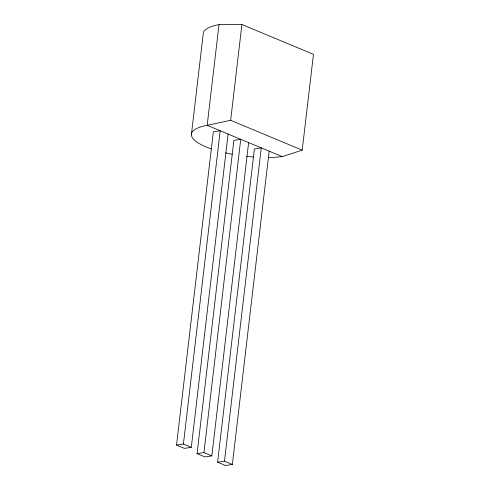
<?xml version="1.0" encoding="UTF-8"?>
<svg xmlns="http://www.w3.org/2000/svg" width="490" height="490" viewBox="0 0 490 490"><rect width="100%" height="100%" fill="white"/><g stroke="black" fill="none" stroke-linecap="round" stroke-linejoin="round"><path stroke-width="0.73" d="M191.418 134.395L203.246 33.7A55.836 15.668 6.7 0 1 219.006 24.623L241.907 24.5L313.459 54.341L302.207 150.142L282.191 156.604A55.836 15.668 6.7 0 1 268.244 157.486M219.006 24.623L207.178 125.318A55.836 15.668 6.7 0 0 211.478 148.936M191.302 447.321L184.436 448.375L176.541 445.079L213.34 131.804L220.206 130.75L183.407 444.026L191.302 447.321L228.101 134.046M282.191 156.604L207.178 125.318L230.655 120.301L241.907 24.5M211.833 455.884L204.967 456.937L197.072 453.642L233.871 140.367L240.737 139.313L203.938 452.589L211.833 455.884L248.632 142.608M232.364 464.447L225.498 465.5L217.603 462.205L254.402 148.929L261.268 147.876L224.469 461.151L232.364 464.447L269.163 151.171M176.541 445.079L183.407 444.026M197.072 453.642L203.938 452.589M217.603 462.205L224.469 461.151M230.655 120.301L302.207 150.142M253.416 156.99A55.836 15.668 6.7 0 1 246.758 156.377M232.168 154.24A55.836 15.668 6.7 0 1 225.51 152.862"/></g></svg>
